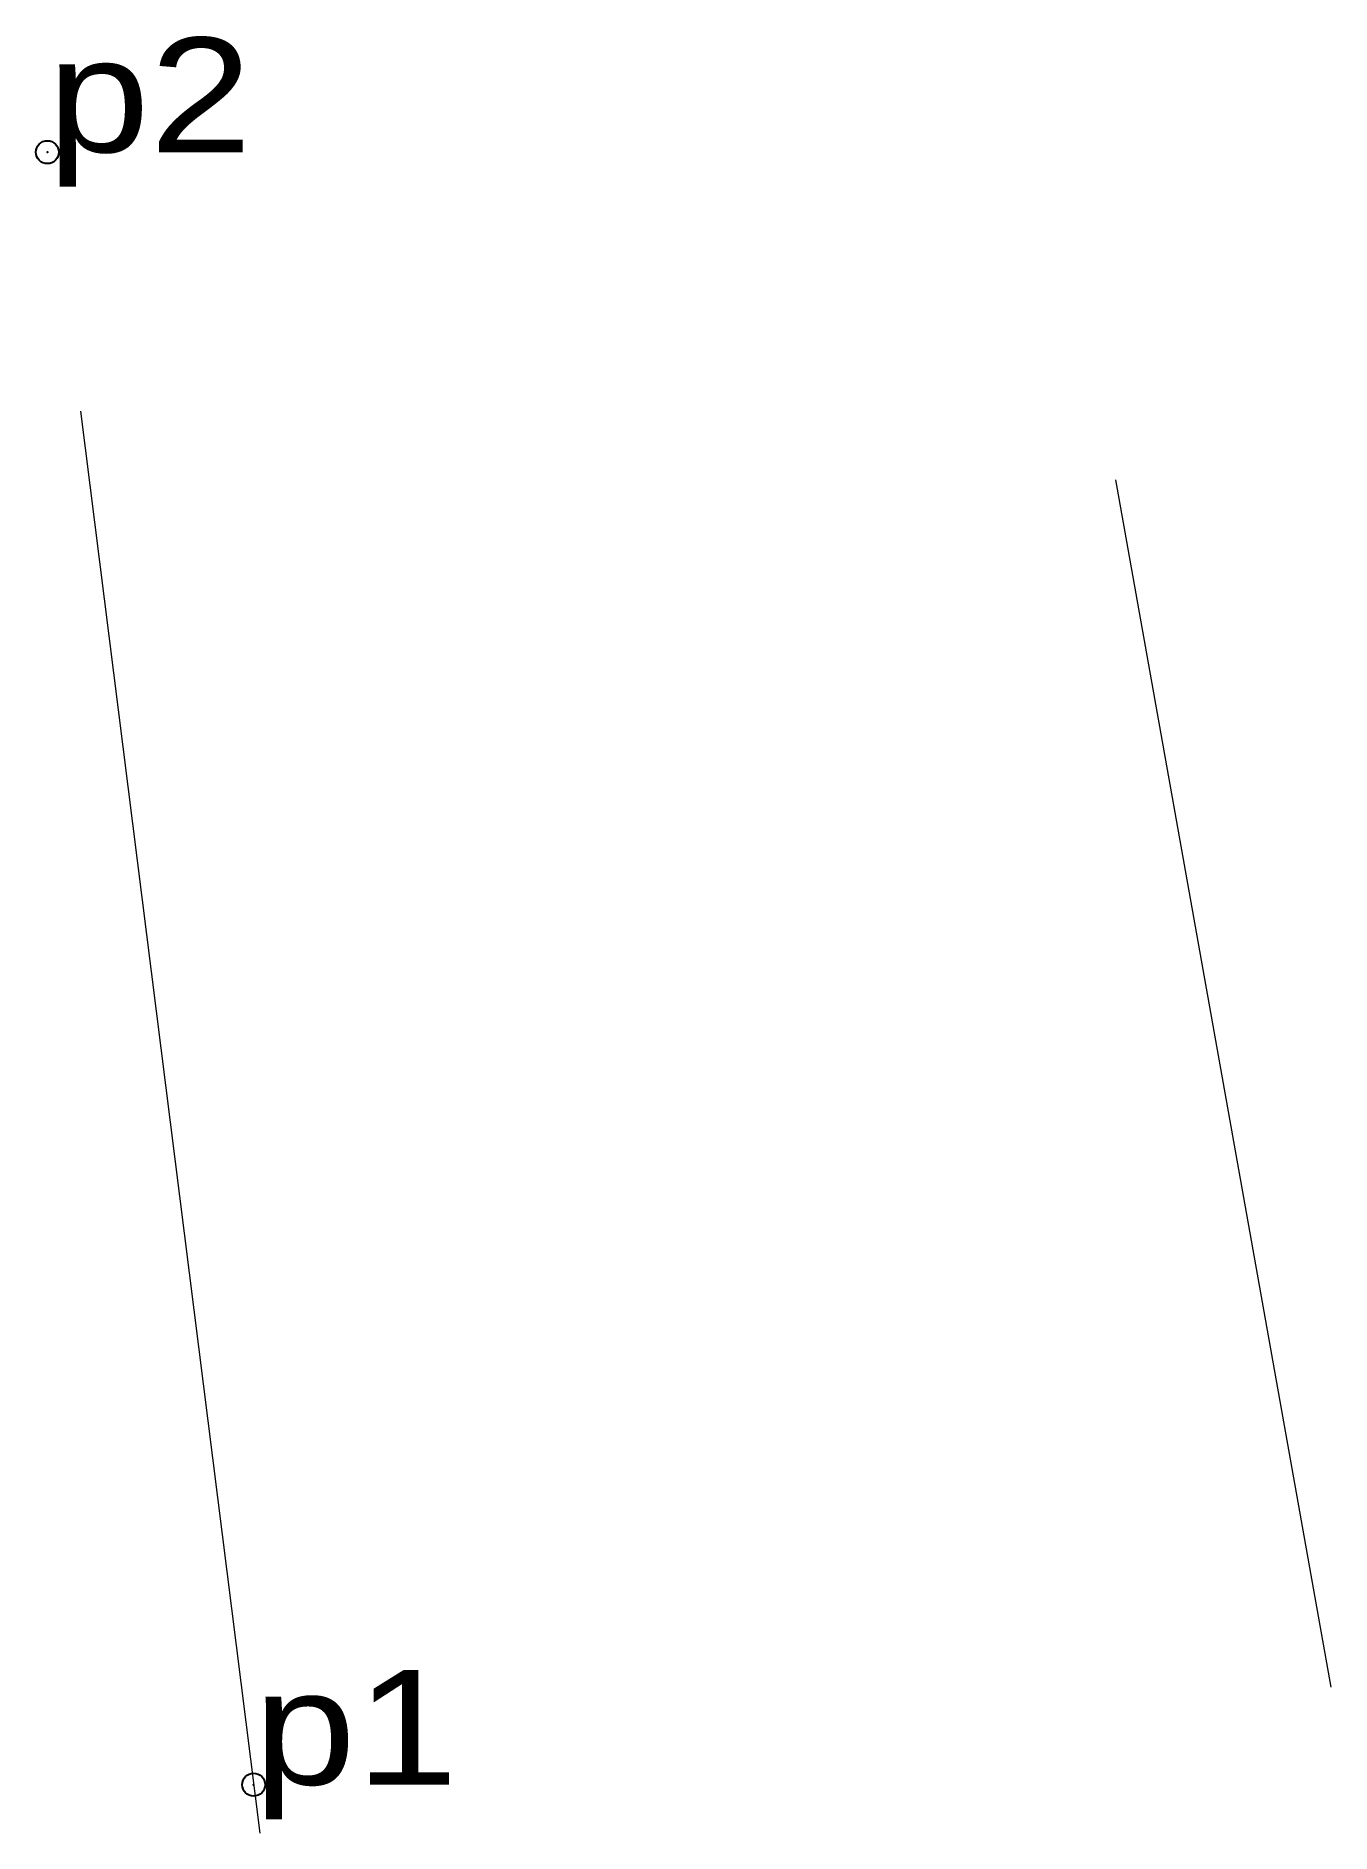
# Model space of a CAD drawing. Header units: metres. Extents: x 547127 to 548676, y 1822799 to 1836944.
# Drawn here: x 547126.62 to 547146.97, y 1836916.07 to 1836944.31 of the extents above; entities outside this region: 4.
import ezdxf

# ---------------------------------------------------------------- set-up
doc = ezdxf.new("R2010")
doc.units = ezdxf.units.M
doc.header["$LTSCALE"] = 0.72
doc.header["$PDMODE"] = 32
doc.header["$PDSIZE"] = 0.36
doc.layers.add('10', color=7, linetype='Continuous', lineweight=13)
doc.layers.add('12', color=7, linetype='Continuous')
doc.layers.add('7', color=7, linetype='Continuous')

msp = doc.modelspace()

# ---------------------------------------------------------------- linework, layer by layer
at = {"layer": '10'}
for p, q in [((547127.32, 1836938.41), (547130.14, 1836916.07)), ((547146.97, 1836918.36), (547143.59, 1836937.33))]:
    msp.add_line(p, q, dxfattribs=at)
at = {"layer": '7'}
for p in [(547126.8, 1836942.48), (547130.04, 1836916.83), (548673.18, 1822826.37), (548670.72, 1822800.01)]:
    msp.add_point(p, dxfattribs=at)

# ---------------------------------------------------------------- texts
at = {"layer": '12', "width": 1.2}
for s, p in [('p2', (547126.8, 1836942.48)), ('p1', (547130.04, 1836916.83)), ('p1', (548673.18, 1822826.37)), ('p2', (548670.72, 1822800.01))]:
    msp.add_text(s, height=1.8, dxfattribs=at).set_placement(p)

doc.saveas('drawing.dxf')
